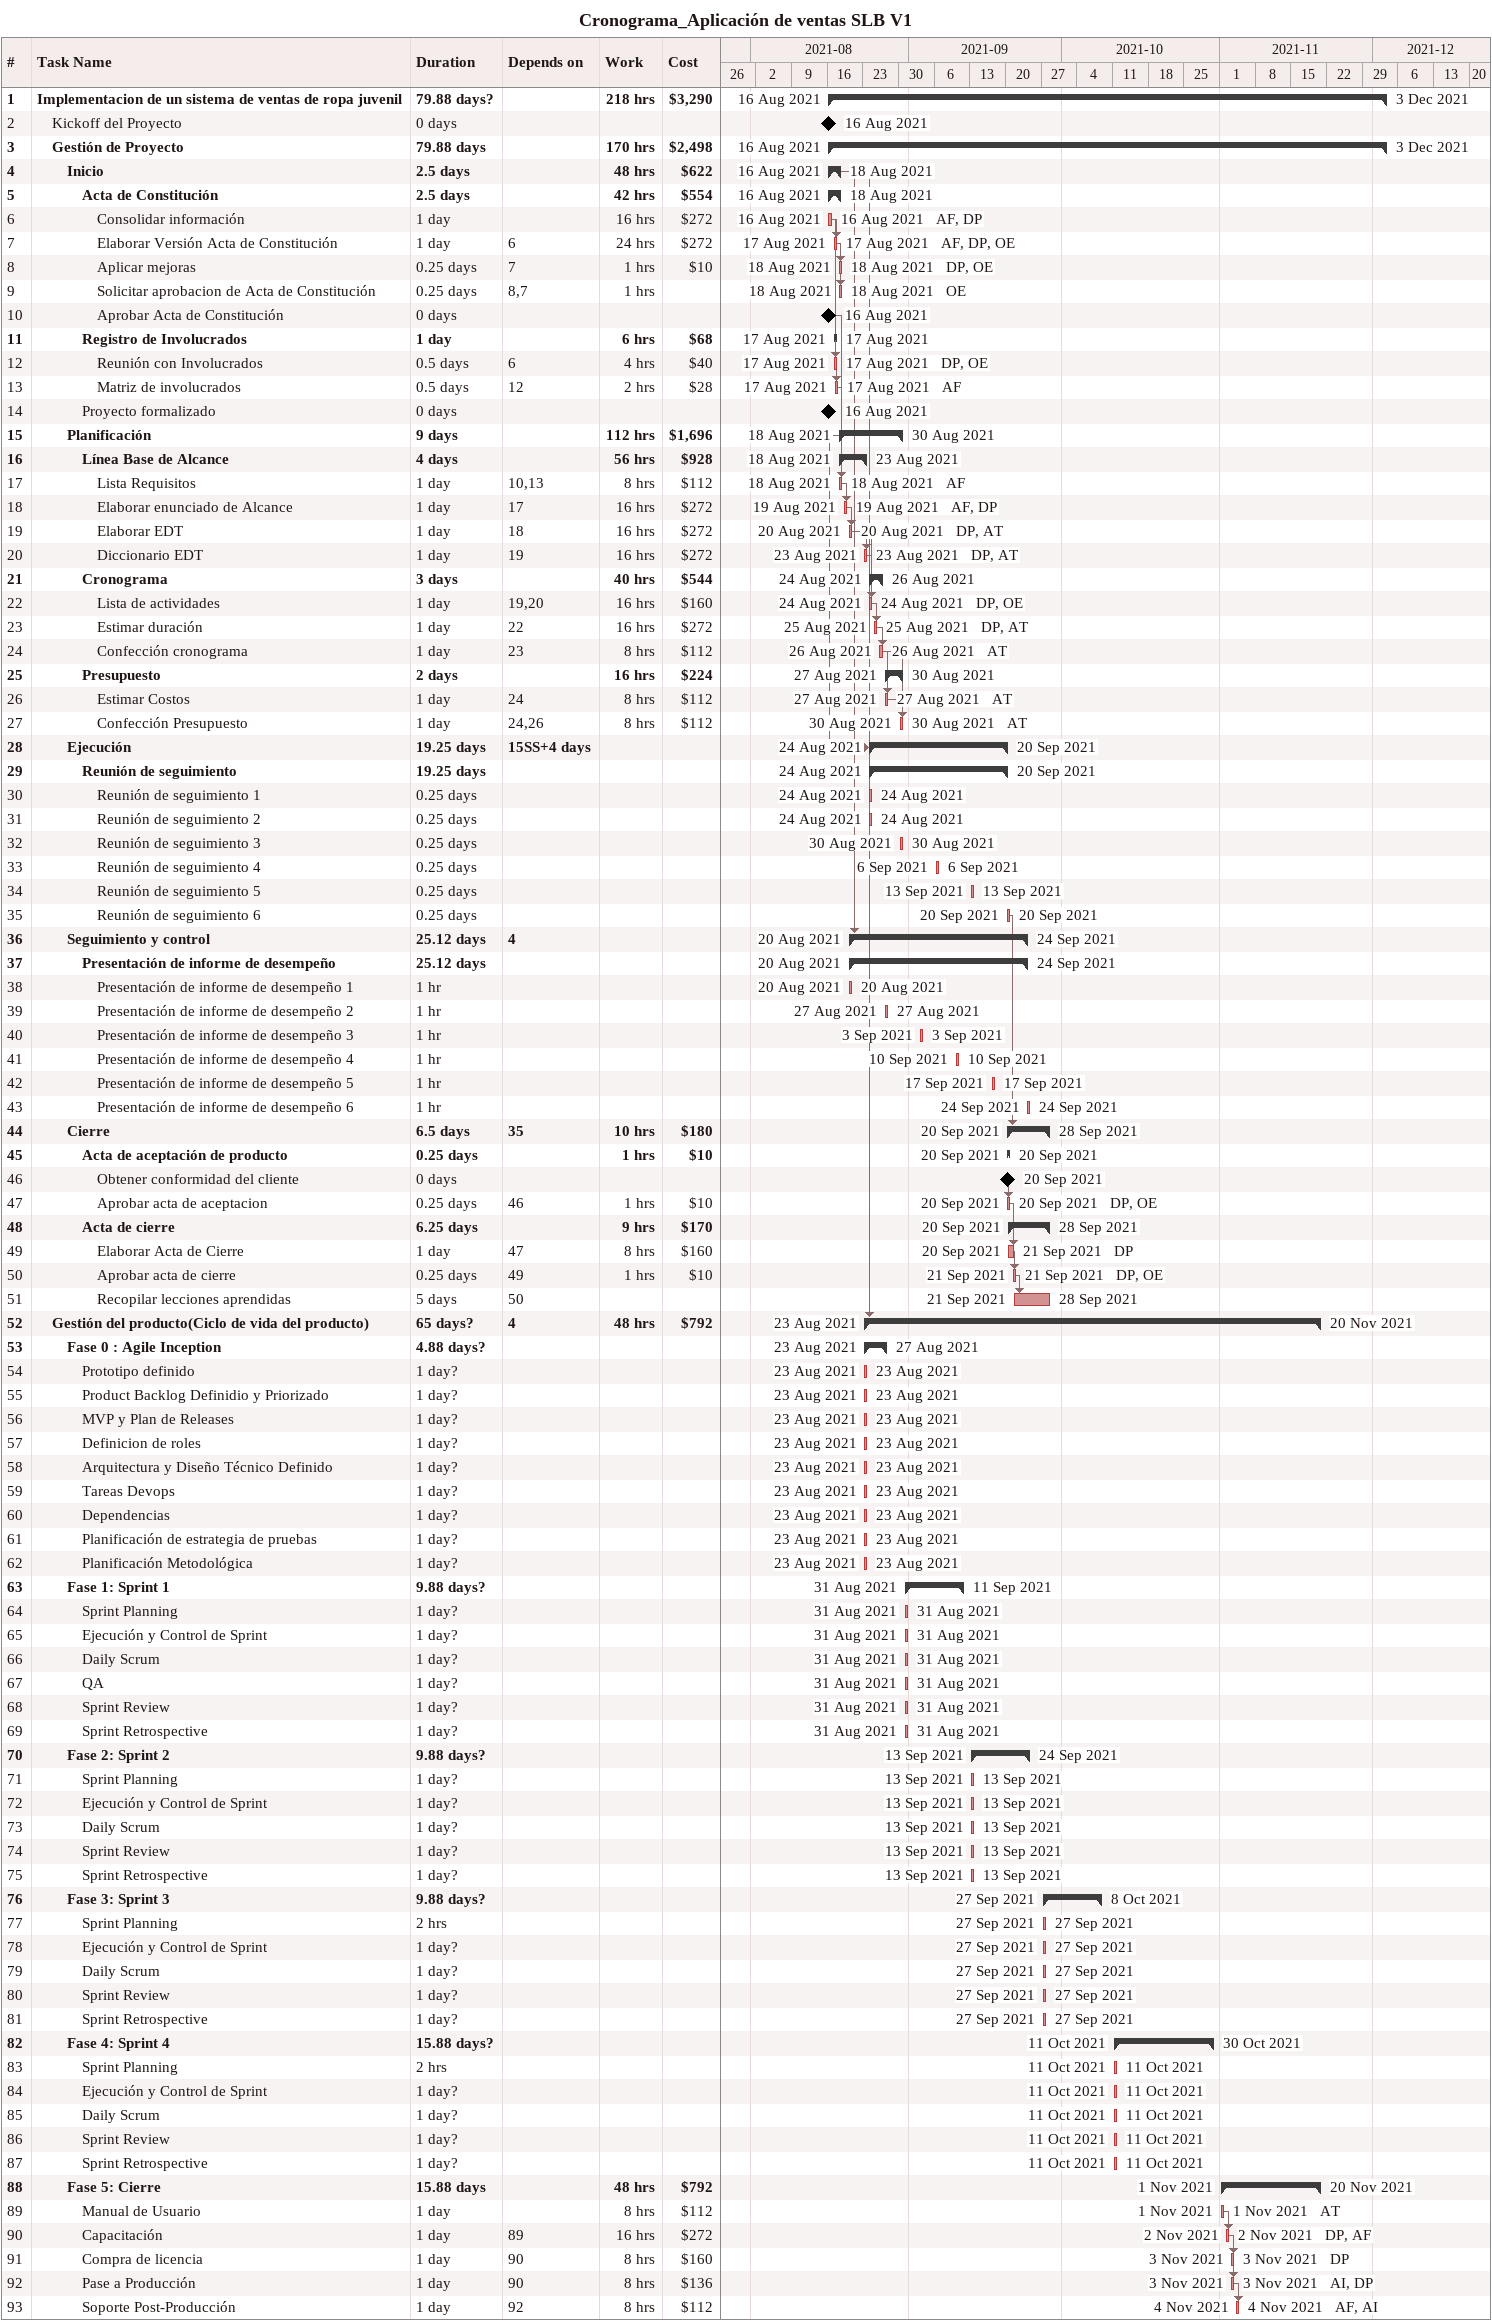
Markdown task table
Cronograma_Aplicación de ventas SLB V1

| ID | Level | Task | Duration | Start | Finish | Predecessors | Resources | Work (h) | Cost ($) |
|---|---|---|---|---|---|---|---|---|---|
| 1 | 1 | **Implementacion de un sistema de ventas de ropa juvenil** | 79.88d? | 2021-08-16 | 2021-12-03 |  |  | 218 | 3290 |
| 2 | 2 | Kickoff del Proyecto | 0d | 2021-08-16 | 2021-08-16 |  |  |  |  |
| 3 | 2 | **Gestión de Proyecto** | 79.88d | 2021-08-16 | 2021-12-03 |  |  | 170 | 2498 |
| 4 | 3 | **Inicio** | 2.5d | 2021-08-16 | 2021-08-18 |  |  | 48 | 622 |
| 5 | 4 | **Acta de Constitución** | 2.5d | 2021-08-16 | 2021-08-18 |  |  | 42 | 554 |
| 6 | 5 | Consolidar información | 1d | 2021-08-16 | 2021-08-16 |  | AF, DP | 16 | 272 |
| 7 | 5 | Elaborar Versión Acta de Constitución | 1d | 2021-08-17 | 2021-08-17 | 6 | AF, DP, OE | 24 | 272 |
| 8 | 5 | Aplicar mejoras | 0.25d | 2021-08-18 | 2021-08-18 | 7 | DP, OE | 1 | 10 |
| 9 | 5 | Solicitar aprobacion de Acta de Constitución | 0.25d | 2021-08-18 | 2021-08-18 | 8, 7 | OE | 1 |  |
| 10 | 5 | Aprobar Acta de Constitución | 0d | 2021-08-16 | 2021-08-16 |  |  |  |  |
| 11 | 4 | **Registro de Involucrados** | 1d | 2021-08-17 | 2021-08-17 |  |  | 6 | 68 |
| 12 | 5 | Reunión con Involucrados | 0.5d | 2021-08-17 | 2021-08-17 | 6 | DP, OE | 4 | 40 |
| 13 | 5 | Matriz de involucrados | 0.5d | 2021-08-17 | 2021-08-17 | 12 | AF | 2 | 28 |
| 14 | 4 | Proyecto formalizado | 0d | 2021-08-16 | 2021-08-16 |  |  |  |  |
| 15 | 3 | **Planificación** | 9d | 2021-08-18 | 2021-08-30 |  |  | 112 | 1696 |
| 16 | 4 | **Línea Base de Alcance** | 4d | 2021-08-18 | 2021-08-23 |  |  | 56 | 928 |
| 17 | 5 | Lista Requisitos | 1d | 2021-08-18 | 2021-08-18 | 10, 13 | AF | 8 | 112 |
| 18 | 5 | Elaborar enunciado de Alcance | 1d | 2021-08-19 | 2021-08-19 | 17 | AF, DP | 16 | 272 |
| 19 | 5 | Elaborar EDT | 1d | 2021-08-20 | 2021-08-20 | 18 | DP, AT | 16 | 272 |
| 20 | 5 | Diccionario EDT | 1d | 2021-08-23 | 2021-08-23 | 19 | DP, AT | 16 | 272 |
| 21 | 4 | **Cronograma** | 3d | 2021-08-24 | 2021-08-26 |  |  | 40 | 544 |
| 22 | 5 | Lista de actividades | 1d | 2021-08-24 | 2021-08-24 | 19, 20 | DP, OE | 16 | 160 |
| 23 | 5 | Estimar duración | 1d | 2021-08-25 | 2021-08-25 | 22 | DP, AT | 16 | 272 |
| 24 | 5 | Confección cronograma | 1d | 2021-08-26 | 2021-08-26 | 23 | AT | 8 | 112 |
| 25 | 4 | **Presupuesto** | 2d | 2021-08-27 | 2021-08-30 |  |  | 16 | 224 |
| 26 | 5 | Estimar Costos | 1d | 2021-08-27 | 2021-08-27 | 24 | AT | 8 | 112 |
| 27 | 5 | Confección Presupuesto | 1d | 2021-08-30 | 2021-08-30 | 24, 26 | AT | 8 | 112 |
| 28 | 3 | **Ejecución** | 19.25d | 2021-08-24 | 2021-09-20 | 15SS+4d |  |  |  |
| 29 | 4 | **Reunión de seguimiento** | 19.25d | 2021-08-24 | 2021-09-20 |  |  |  |  |
| 30 | 5 | Reunión de seguimiento 1 | 0.25d | 2021-08-24 | 2021-08-24 |  |  |  |  |
| 31 | 5 | Reunión de seguimiento 2 | 0.25d | 2021-08-24 | 2021-08-24 |  |  |  |  |
| 32 | 5 | Reunión de seguimiento 3 | 0.25d | 2021-08-30 | 2021-08-30 |  |  |  |  |
| 33 | 5 | Reunión de seguimiento 4 | 0.25d | 2021-09-06 | 2021-09-06 |  |  |  |  |
| 34 | 5 | Reunión de seguimiento 5 | 0.25d | 2021-09-13 | 2021-09-13 |  |  |  |  |
| 35 | 5 | Reunión de seguimiento 6 | 0.25d | 2021-09-20 | 2021-09-20 |  |  |  |  |
| 36 | 3 | **Seguimiento y control** | 25.12d | 2021-08-20 | 2021-09-24 | 4 |  |  |  |
| 37 | 4 | **Presentación de informe de desempeño** | 25.12d | 2021-08-20 | 2021-09-24 |  |  |  |  |
| 38 | 5 | Presentación de informe de desempeño 1 | 1h | 2021-08-20 | 2021-08-20 |  |  |  |  |
| 39 | 5 | Presentación de informe de desempeño 2 | 1h | 2021-08-27 | 2021-08-27 |  |  |  |  |
| 40 | 5 | Presentación de informe de desempeño 3 | 1h | 2021-09-03 | 2021-09-03 |  |  |  |  |
| 41 | 5 | Presentación de informe de desempeño 4 | 1h | 2021-09-10 | 2021-09-10 |  |  |  |  |
| 42 | 5 | Presentación de informe de desempeño 5 | 1h | 2021-09-17 | 2021-09-17 |  |  |  |  |
| 43 | 5 | Presentación de informe de desempeño 6 | 1h | 2021-09-24 | 2021-09-24 |  |  |  |  |
| 44 | 3 | **Cierre** | 6.5d | 2021-09-20 | 2021-09-28 | 35 |  | 10 | 180 |
| 45 | 4 | **Acta de aceptación de producto** | 0.25d | 2021-09-20 | 2021-09-20 |  |  | 1 | 10 |
| 46 | 5 | Obtener conformidad del cliente | 0d | 2021-09-20 | 2021-09-20 |  |  |  |  |
| 47 | 5 | Aprobar acta de aceptacion | 0.25d | 2021-09-20 | 2021-09-20 | 46 | DP, OE | 1 | 10 |
| 48 | 4 | **Acta de cierre** | 6.25d | 2021-09-20 | 2021-09-28 |  |  | 9 | 170 |
| 49 | 5 | Elaborar Acta de Cierre | 1d | 2021-09-20 | 2021-09-21 | 47 | DP | 8 | 160 |
| 50 | 5 | Aprobar acta de cierre | 0.25d | 2021-09-21 | 2021-09-21 | 49 | DP, OE | 1 | 10 |
| 51 | 5 | Recopilar lecciones aprendidas | 5d | 2021-09-21 | 2021-09-28 | 50 |  |  |  |
| 52 | 2 | **Gestión del producto(Ciclo de vida del producto)** | 65d? | 2021-08-23 | 2021-11-20 | 4 |  | 48 | 792 |
| 53 | 3 | **Fase 0 : Agile Inception** | 4.88d? | 2021-08-23 | 2021-08-27 |  |  |  |  |
| 54 | 4 | Prototipo definido | 1d? | 2021-08-23 | 2021-08-23 |  |  |  |  |
| 55 | 4 | Product Backlog Definidio y Priorizado | 1d? | 2021-08-23 | 2021-08-23 |  |  |  |  |
| 56 | 4 | MVP y Plan de Releases | 1d? | 2021-08-23 | 2021-08-23 |  |  |  |  |
| 57 | 4 | Definicion de roles | 1d? | 2021-08-23 | 2021-08-23 |  |  |  |  |
| 58 | 4 | Arquitectura y Diseño Técnico Definido | 1d? | 2021-08-23 | 2021-08-23 |  |  |  |  |
| 59 | 4 | Tareas Devops | 1d? | 2021-08-23 | 2021-08-23 |  |  |  |  |
| 60 | 4 | Dependencias | 1d? | 2021-08-23 | 2021-08-23 |  |  |  |  |
| 61 | 4 | Planificación de estrategia de pruebas | 1d? | 2021-08-23 | 2021-08-23 |  |  |  |  |
| 62 | 4 | Planificación Metodológica | 1d? | 2021-08-23 | 2021-08-23 |  |  |  |  |
| 63 | 3 | **Fase 1: Sprint 1** | 9.88d? | 2021-08-31 | 2021-09-11 |  |  |  |  |
| 64 | 4 | Sprint Planning | 1d? | 2021-08-31 | 2021-08-31 |  |  |  |  |
| 65 | 4 | Ejecución y Control de Sprint | 1d? | 2021-08-31 | 2021-08-31 |  |  |  |  |
| 66 | 4 | Daily Scrum | 1d? | 2021-08-31 | 2021-08-31 |  |  |  |  |
| 67 | 4 | QA | 1d? | 2021-08-31 | 2021-08-31 |  |  |  |  |
| 68 | 4 | Sprint Review | 1d? | 2021-08-31 | 2021-08-31 |  |  |  |  |
| 69 | 4 | Sprint Retrospective | 1d? | 2021-08-31 | 2021-08-31 |  |  |  |  |
| 70 | 3 | **Fase 2: Sprint 2** | 9.88d? | 2021-09-13 | 2021-09-24 |  |  |  |  |
| 71 | 4 | Sprint Planning | 1d? | 2021-09-13 | 2021-09-13 |  |  |  |  |
| 72 | 4 | Ejecución y Control de Sprint | 1d? | 2021-09-13 | 2021-09-13 |  |  |  |  |
| 73 | 4 | Daily Scrum | 1d? | 2021-09-13 | 2021-09-13 |  |  |  |  |
| 74 | 4 | Sprint Review | 1d? | 2021-09-13 | 2021-09-13 |  |  |  |  |
| 75 | 4 | Sprint Retrospective | 1d? | 2021-09-13 | 2021-09-13 |  |  |  |  |
| 76 | 3 | **Fase 3: Sprint 3** | 9.88d? | 2021-09-27 | 2021-10-08 |  |  |  |  |
| 77 | 4 | Sprint Planning | 2h | 2021-09-27 | 2021-09-27 |  |  |  |  |
| 78 | 4 | Ejecución y Control de Sprint | 1d? | 2021-09-27 | 2021-09-27 |  |  |  |  |
| 79 | 4 | Daily Scrum | 1d? | 2021-09-27 | 2021-09-27 |  |  |  |  |
| 80 | 4 | Sprint Review | 1d? | 2021-09-27 | 2021-09-27 |  |  |  |  |
| 81 | 4 | Sprint Retrospective | 1d? | 2021-09-27 | 2021-09-27 |  |  |  |  |
| 82 | 3 | **Fase 4: Sprint 4** | 15.88d? | 2021-10-11 | 2021-10-30 |  |  |  |  |
| 83 | 4 | Sprint Planning | 2h | 2021-10-11 | 2021-10-11 |  |  |  |  |
| 84 | 4 | Ejecución y Control de Sprint | 1d? | 2021-10-11 | 2021-10-11 |  |  |  |  |
| 85 | 4 | Daily Scrum | 1d? | 2021-10-11 | 2021-10-11 |  |  |  |  |
| 86 | 4 | Sprint Review | 1d? | 2021-10-11 | 2021-10-11 |  |  |  |  |
| 87 | 4 | Sprint Retrospective | 1d? | 2021-10-11 | 2021-10-11 |  |  |  |  |
| 88 | 3 | **Fase 5: Cierre** | 15.88d | 2021-11-01 | 2021-11-20 |  |  | 48 | 792 |
| 89 | 4 | Manual de Usuario | 1d | 2021-11-01 | 2021-11-01 |  | AT | 8 | 112 |
| 90 | 4 | Capacitación | 1d | 2021-11-02 | 2021-11-02 | 89 | DP, AF | 16 | 272 |
| 91 | 4 | Compra de licencia | 1d | 2021-11-03 | 2021-11-03 | 90 | DP | 8 | 160 |
| 92 | 4 | Pase a Producción | 1d | 2021-11-03 | 2021-11-03 | 90 | AI, DP | 8 | 136 |
| 93 | 4 | Soporte Post-Producción | 1d | 2021-11-04 | 2021-11-04 | 92 | AF, AI | 8 | 112 |
